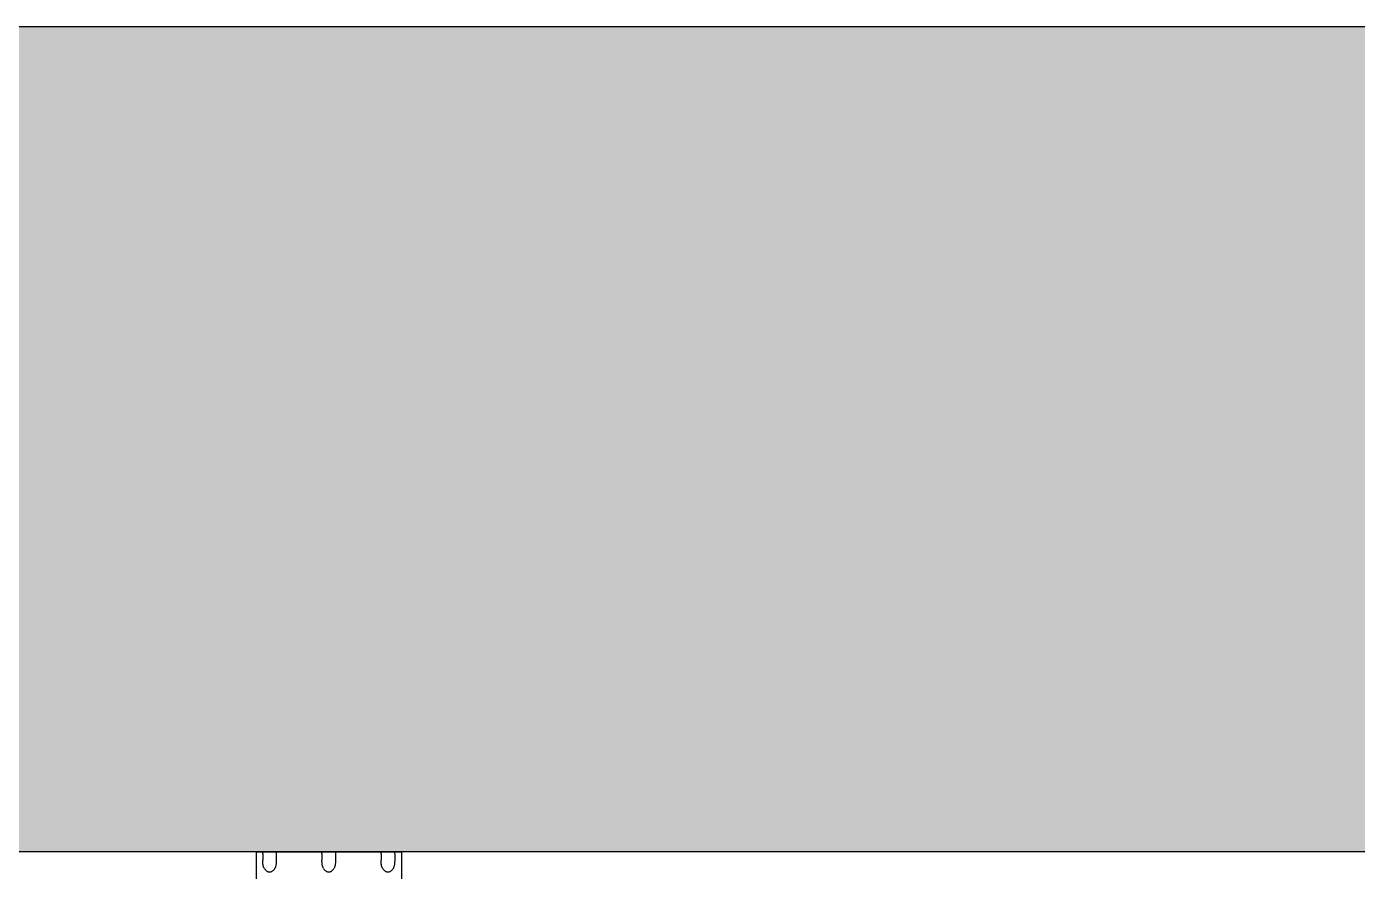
# Model space of a CAD drawing. Header units: millimetres. Extents: x 21899 to 38731, y -5425 to 3612.
# Drawn here: x 31376 to 31769.5, y -2494.4 to -2243.6 of the extents above; entities that cross this region are included whole.
import ezdxf

# ---------------------------------------------------------------- set-up
doc = ezdxf.new("R2010")
doc.units = ezdxf.units.MM
doc.layers.add('dwgmodels.com', color=250, linetype='Continuous')

msp = doc.modelspace()

# ---------------------------------------------------------------- hatches: boundary and pattern name
at = {"layer": 'dwgmodels.com', "true_color": 0xc7c8ca}
h = msp.add_hatch(color=9, dxfattribs=at)
h.dxf.hatch_style = 1
h.paths.add_polyline_path([(30976.43, -2243.56), (34577.01, -2243.56), (34577.01, -2487.45), (30976.43, -2487.45)])

# ---------------------------------------------------------------- linework, layer by layer
at = {"color": 3, "linetype": 'Continuous'}
for p, q in [((31443.83, -2487.45), (31443.83, -2495.45)), ((31443.83, -2487.45), (31486.83, -2487.45)), ((31445.83, -2488.11), (31445.83, -2489.95)), ((31449.83, -2488.11), (31449.83, -2489.95)), ((31463.33, -2488.11), (31463.33, -2489.95)), ((31467.33, -2488.11), (31467.33, -2489.95)), ((31480.83, -2488.11), (31480.83, -2489.95)), ((31484.83, -2488.11), (31484.83, -2489.95)), ((31486.83, -2487.45), (31486.83, -2495.45))]:
    msp.add_line(p, q, dxfattribs=at)
for points, start_tangent, end_tangent in [([(31445.83, -2488.11), (31445.83, -2487.96), (31445.86, -2487.7), (31445.95, -2487.54), (31446.15, -2487.46), (31446.3, -2487.45)], (0, 0.097008), (0.097008, 0)), ([(31446.3, -2492.45), (31446.07, -2491.94), (31445.92, -2491.33), (31445.85, -2490.66), (31445.83, -2489.95)], (-0.132058, 0.220419), (0, 0.256951)), ([(31449.36, -2487.45), (31449.59, -2487.47), (31449.74, -2487.57), (31449.81, -2487.78), (31449.83, -2488.11)], (0.097026, 0), (0, -0.097026)), ([(31449.83, -2489.95), (31449.83, -2490.25), (31449.82, -2490.55), (31449.8, -2490.86), (31449.76, -2491.18), (31449.71, -2491.51), (31449.63, -2491.83), (31449.51, -2492.15), (31449.36, -2492.45)], (0, -0.257099), (-0.132134, -0.220546)), ([(31463.33, -2488.11), (31463.33, -2487.96), (31463.36, -2487.7), (31463.45, -2487.54), (31463.65, -2487.46), (31463.8, -2487.45)], (0, 0.097008), (0.097008, 0)), ([(31463.8, -2492.45), (31463.57, -2491.94), (31463.42, -2491.33), (31463.35, -2490.66), (31463.33, -2489.95)], (-0.132058, 0.220419), (0, 0.256951)), ([(31466.86, -2487.45), (31467.09, -2487.47), (31467.24, -2487.57), (31467.31, -2487.78), (31467.33, -2488.11)], (0.097026, 0), (0, -0.097026)), ([(31467.33, -2489.95), (31467.33, -2490.25), (31467.32, -2490.55), (31467.3, -2490.86), (31467.26, -2491.18), (31467.21, -2491.51), (31467.13, -2491.83), (31467.01, -2492.15), (31466.86, -2492.45)], (0, -0.257099), (-0.132134, -0.220546)), ([(31480.83, -2488.11), (31480.83, -2487.96), (31480.86, -2487.7), (31480.95, -2487.54), (31481.15, -2487.46), (31481.3, -2487.45)], (0, 0.097008), (0.097008, 0)), ([(31481.3, -2492.45), (31481.07, -2491.94), (31480.92, -2491.33), (31480.85, -2490.66), (31480.83, -2489.95)], (-0.132058, 0.220419), (0, 0.256951)), ([(31484.36, -2487.45), (31484.59, -2487.47), (31484.74, -2487.57), (31484.81, -2487.78), (31484.83, -2488.11)], (0.097026, 0), (0, -0.097026)), ([(31484.83, -2489.95), (31484.83, -2490.25), (31484.82, -2490.55), (31484.8, -2490.86), (31484.76, -2491.18), (31484.71, -2491.51), (31484.63, -2491.83), (31484.51, -2492.15), (31484.36, -2492.45)], (0, -0.257099), (-0.132134, -0.220546)), ([(31446.3, -2492.45), (31446.49, -2492.72), (31446.7, -2492.95), (31446.93, -2493.14), (31447.17, -2493.29), (31447.43, -2493.39), (31447.7, -2493.44), (31447.98, -2493.44), (31448.25, -2493.38), (31448.51, -2493.28), (31448.75, -2493.13), (31448.97, -2492.95), (31449.17, -2492.72), (31449.36, -2492.45)], (0.195994, -0.327135), (0.195994, 0.327135)), ([(31463.8, -2492.45), (31463.99, -2492.72), (31464.2, -2492.95), (31464.43, -2493.14), (31464.67, -2493.29), (31464.93, -2493.39), (31465.2, -2493.44), (31465.48, -2493.44), (31465.75, -2493.38), (31466.01, -2493.28), (31466.25, -2493.13), (31466.47, -2492.95), (31466.67, -2492.72), (31466.86, -2492.45)], (0.195994, -0.327135), (0.195994, 0.327135)), ([(31481.3, -2492.45), (31481.49, -2492.72), (31481.7, -2492.95), (31481.93, -2493.14), (31482.17, -2493.29), (31482.43, -2493.39), (31482.7, -2493.44), (31482.98, -2493.44), (31483.25, -2493.38), (31483.51, -2493.28), (31483.75, -2493.13), (31483.97, -2492.95), (31484.17, -2492.72), (31484.36, -2492.45)], (0.195994, -0.327135), (0.195994, 0.327135))]:
    msp.add_spline(points, degree=3, dxfattribs=dict(at, start_tangent=start_tangent, end_tangent=end_tangent))
at = {"layer": 'dwgmodels.com', "color": 5}
msp.add_lwpolyline([(30976.43, -2243.56), (34577.01, -2243.56), (34577.01, -2487.45), (30976.43, -2487.45)], close=True, dxfattribs=at)

doc.saveas('drawing.dxf')
